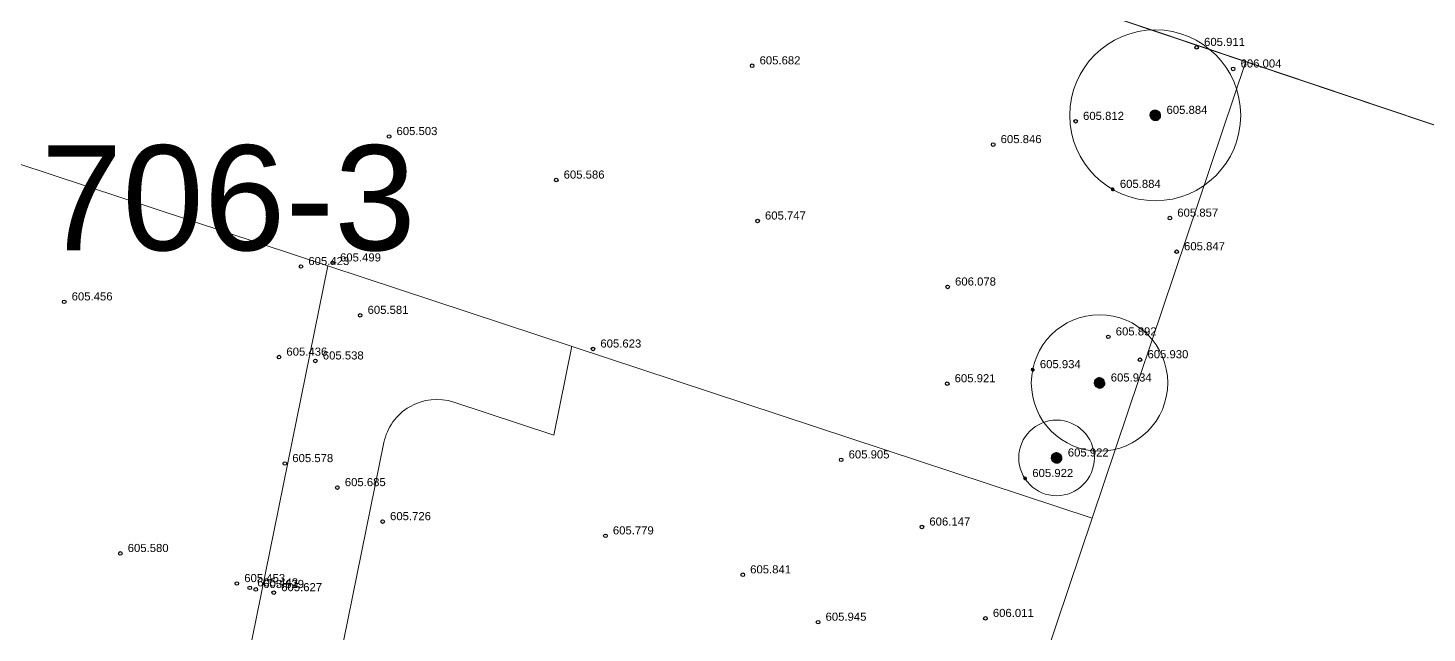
# Model space of a CAD drawing. Header units: metres. Extents: x 7508213 to 7508396, y 4696547 to 4696848.
# Drawn here: x 7508319.04 to 7508365.68, y 4696789.93 to 4696810.1 of the extents above; entities that cross this region are included whole.
import ezdxf

# ---------------------------------------------------------------- set-up
doc = ezdxf.new("R2010")
doc.units = ezdxf.units.M
doc.layers.get('0').update_dxf_attribs({"lineweight": 0})
for name, color, linetype, lineweight in [('Matjet', 210, 'Continuous', 0), ('Ndarjet', 1, 'Continuous', 0), ('Nr Parceles Baze', 7, 'Continuous', 0), ('Parc-Kojshi', 251, 'Continuous', 0), ('Parc-Re', 7, 'Continuous', 0), ('peme', 3, 'Continuous', 0), ('peme kurorat', 93, 'Continuous', 0)]:
    doc.layers.add(name, color=color, linetype=linetype, lineweight=lineweight)
doc.styles.get("Standard").update_dxf_attribs({"font": 'arial.ttf'})

# ---------------------------------------------------------------- blocks, each defined once
blk = doc.blocks.new('*U11')
at = {"color": 0, "linetype": 'ByBlock', "lineweight": -2}
blk.add_line((0, 0), (0, 0), dxfattribs=at)
blk.add_circle((0, 0), 0.5, dxfattribs=at)
blk = doc.blocks.new('*U380', base_point=(7508342.868, 4696791.874, 605.841))
at = {"layer": 'Matjet', "linetype": 'ByBlock', "insert": (7508343.1155, 4696792.054, 605.841), "char_height": 0.27, "attachment_point": 4}
blk.add_mtext('605.841', dxfattribs=at)
blk = doc.blocks.new('*U381', base_point=(7508342.868, 4696791.874, 605.841))
at = {"layer": 'Matjet', "linetype": 'ByBlock', "lineweight": -2}
blk.add_blockref('*U380', (7508342.868, 4696791.874, 605.841), dxfattribs=at)
blk = doc.blocks.new('*U382', base_point=(7508329.355, 4696794.782, 605.685))
at = {"layer": 'Matjet', "linetype": 'ByBlock', "insert": (7508329.6025, 4696794.962, 605.685), "char_height": 0.27, "attachment_point": 4}
blk.add_mtext('605.685', dxfattribs=at)
blk = doc.blocks.new('*U383', base_point=(7508329.355, 4696794.782, 605.685))
at = {"layer": 'Matjet', "linetype": 'ByBlock', "lineweight": -2}
blk.add_blockref('*U382', (7508329.355, 4696794.782, 605.685), dxfattribs=at)
blk = doc.blocks.new('*U384', base_point=(7508330.864, 4696793.648, 605.726))
at = {"layer": 'Matjet', "linetype": 'ByBlock', "insert": (7508331.1115, 4696793.828, 605.726), "char_height": 0.27, "attachment_point": 4}
blk.add_mtext('605.726', dxfattribs=at)
blk = doc.blocks.new('*U385', base_point=(7508330.864, 4696793.648, 605.726))
at = {"layer": 'Matjet', "linetype": 'ByBlock', "lineweight": -2}
blk.add_blockref('*U384', (7508330.864, 4696793.648, 605.726), dxfattribs=at)
blk = doc.blocks.new('*U398', base_point=(7508338.291, 4696793.173, 605.779))
at = {"layer": 'Matjet', "linetype": 'ByBlock', "insert": (7508338.5385, 4696793.353, 605.779), "char_height": 0.27, "attachment_point": 4}
blk.add_mtext('605.779', dxfattribs=at)
blk = doc.blocks.new('*U399', base_point=(7508338.291, 4696793.173, 605.779))
at = {"layer": 'Matjet', "linetype": 'ByBlock', "lineweight": -2}
blk.add_blockref('*U398', (7508338.291, 4696793.173, 605.779), dxfattribs=at)
blk = doc.blocks.new('*U406', base_point=(7508350.959, 4696790.421, 606.011))
at = {"layer": 'Matjet', "linetype": 'ByBlock', "insert": (7508351.2065, 4696790.601, 606.011), "char_height": 0.27, "attachment_point": 4}
blk.add_mtext('606.011', dxfattribs=at)
blk = doc.blocks.new('*U407', base_point=(7508350.959, 4696790.421, 606.011))
at = {"layer": 'Matjet', "linetype": 'ByBlock', "lineweight": -2}
blk.add_blockref('*U406', (7508350.959, 4696790.421, 606.011), dxfattribs=at)
blk = doc.blocks.new('*U408', base_point=(7508349.685, 4696798.245, 605.921))
at = {"layer": 'Matjet', "linetype": 'ByBlock', "insert": (7508349.9325, 4696798.425, 605.921), "char_height": 0.27, "attachment_point": 4}
blk.add_mtext('605.921', dxfattribs=at)
blk = doc.blocks.new('*U409', base_point=(7508349.685, 4696798.245, 605.921))
at = {"layer": 'Matjet', "linetype": 'ByBlock', "lineweight": -2}
blk.add_blockref('*U408', (7508349.685, 4696798.245, 605.921), dxfattribs=at)
blk = doc.blocks.new('Tree 6')
at = {"color": 0, "linetype": 'ByBlock', "lineweight": -2}
for p, q in [((-0.092, 0.014), (-0.121, 0.015)), ((-0.089, 0.03), (-0.118, 0.039)), ((-0.069, 0.015), (-0.117, 0.025)), ((-0.1, 0.008), (-0.116, 0.006)), ((-0.091, 0.041), (-0.112, 0.052)), ((-0.09, 0.049), (-0.11, 0.058)), ((-0.048, 0.019), (-0.102, 0.04)), ((-0.083, 0.057), (-0.098, 0.064)), ((-0.073, 0.058), (-0.097, 0.073)), ((-0.044, 0.002), (-0.094, 0.005)), ((-0.052, 0.048), (-0.089, 0.08)), ((-0.044, 0.024), (-0.085, 0.046)), ((-0.062, 0.07), (-0.083, 0.093)), ((-0.037, 0.024), (-0.079, 0.051)), ((-0.058, 0.08), (-0.071, 0.101)), ((-0.032, 0.041), (-0.069, 0.086)), ((-0.054, 0.087), (-0.066, 0.106)), ((-0.019, 0.005), (-0.057, 0.015)), ((-0.043, 0.09), (-0.053, 0.104)), ((-0.026, 0.043), (-0.051, 0.082)), ((-0.034, 0.087), (-0.048, 0.112)), ((-0.02, 0.039), (-0.043, 0.084)), ((0, 0), (-0.042, -0.001)), ((-0.014, 0.014), (-0.041, 0.042)), ((-0.021, 0.067), (-0.037, 0.114)), ((0, 0), (-0.037, 0.02)), ((0, 0), (-0.036, -0.022)), ((0, 0), (-0.034, 0.002)), ((0, 0), (-0.03, -0.015)), ((0, 0), (-0.028, 0.018)), ((-0.018, 0.092), (-0.025, 0.121)), ((0, 0), (-0.022, 0.036)), ((0, 0), (-0.02, -0.037)), ((0, 0), (-0.018, -0.028)), ((-0.007, 0.051), (-0.016, 0.109)), ((-0.005, 0.019), (-0.015, 0.057)), ((0, 0), (-0.015, 0.03)), ((-0.01, 0.099), (-0.011, 0.123)), ((-0.003, 0.102), (-0.004, 0.124)), ((-0.001, 0.05), (-0.003, 0.096)), ((0, 0), (-0.002, -0.034)), ((0, 0), (-0.001, 0.042)), ((0, 0), (0.02, 0.037)), ((0, 0), (0.002, 0.034)), ((0, 0), (0.018, 0.028)), ((0, 0), (0.036, 0.022)), ((0, 0), (0.03, 0.015)), ((0, 0), (0.042, 0.001)), ((0, 0), (0.015, -0.03)), ((0, 0), (0.001, -0.042)), ((0, 0), (0.034, -0.002)), ((0, 0), (0.037, -0.02)), ((0, 0), (0.028, -0.018)), ((0, 0), (0.022, -0.036)), ((0.002, 0.044), (0.005, 0.094)), ((0.005, 0.019), (0.015, 0.057)), ((0.008, 0.1), (0.006, 0.116)), ((0.014, 0.092), (0.015, 0.121)), ((0.014, 0.014), (0.042, 0.041)), ((0.015, 0.069), (0.025, 0.117)), ((0.019, 0.048), (0.04, 0.102)), ((0.019, 0.005), (0.057, 0.015)), ((0.024, 0.044), (0.046, 0.085)), ((0.024, 0.037), (0.051, 0.079)), ((0.03, 0.089), (0.039, 0.118)), ((0.039, 0.02), (0.084, 0.043)), ((0.041, 0.091), (0.052, 0.112)), ((0.041, 0.032), (0.086, 0.069)), ((0.043, 0.026), (0.082, 0.051)), ((0.048, 0.052), (0.08, 0.089)), ((0.049, 0.09), (0.058, 0.11)), ((0.05, 0.001), (0.096, 0.003)), ((0.051, 0.007), (0.109, 0.016)), ((0.057, 0.083), (0.064, 0.098)), ((0.058, 0.073), (0.073, 0.097)), ((0.067, 0.021), (0.114, 0.037)), ((0.07, 0.062), (0.093, 0.083)), ((0.08, 0.058), (0.101, 0.071)), ((0.087, 0.054), (0.106, 0.066)), ((0.087, 0.034), (0.112, 0.048)), ((0.09, 0.043), (0.104, 0.053)), ((0.092, 0.018), (0.121, 0.025)), ((0.099, 0.01), (0.123, 0.011)), ((0.102, 0.003), (0.124, 0.004)), ((-0.102, -0.003), (-0.124, -0.004)), ((-0.099, -0.01), (-0.123, -0.011)), ((-0.092, -0.018), (-0.121, -0.025)), ((-0.067, -0.021), (-0.114, -0.037)), ((-0.087, -0.034), (-0.112, -0.048)), ((-0.051, -0.007), (-0.109, -0.016)), ((-0.087, -0.054), (-0.106, -0.066)), ((-0.09, -0.043), (-0.104, -0.053)), ((-0.08, -0.058), (-0.101, -0.071)), ((-0.05, -0.001), (-0.096, -0.003)), ((-0.07, -0.062), (-0.093, -0.083)), ((-0.041, -0.032), (-0.086, -0.069)), ((-0.039, -0.02), (-0.084, -0.043)), ((-0.043, -0.026), (-0.082, -0.051)), ((-0.048, -0.052), (-0.08, -0.089)), ((-0.058, -0.073), (-0.073, -0.097)), ((-0.057, -0.083), (-0.064, -0.098)), ((-0.049, -0.09), (-0.058, -0.11)), ((-0.019, -0.005), (-0.057, -0.015)), ((-0.041, -0.091), (-0.052, -0.112)), ((-0.024, -0.037), (-0.051, -0.079)), ((-0.024, -0.044), (-0.046, -0.085)), ((-0.014, -0.014), (-0.042, -0.041)), ((-0.019, -0.048), (-0.04, -0.102)), ((-0.03, -0.089), (-0.039, -0.118)), ((-0.015, -0.069), (-0.025, -0.117)), ((-0.005, -0.019), (-0.015, -0.057)), ((-0.014, -0.092), (-0.015, -0.121)), ((-0.008, -0.1), (-0.006, -0.116)), ((-0.002, -0.044), (-0.005, -0.094)), ((0.001, -0.05), (0.003, -0.096)), ((0.003, -0.102), (0.004, -0.124)), ((0.005, -0.019), (0.015, -0.057)), ((0.007, -0.051), (0.016, -0.109)), ((0.01, -0.099), (0.011, -0.123)), ((0.014, -0.014), (0.041, -0.042)), ((0.018, -0.092), (0.025, -0.121)), ((0.019, -0.005), (0.057, -0.015)), ((0.02, -0.039), (0.043, -0.084)), ((0.021, -0.067), (0.037, -0.114)), ((0.026, -0.043), (0.051, -0.082)), ((0.032, -0.041), (0.069, -0.086)), ((0.034, -0.087), (0.048, -0.112)), ((0.037, -0.024), (0.079, -0.051)), ((0.043, -0.09), (0.053, -0.104)), ((0.044, -0.002), (0.094, -0.005)), ((0.044, -0.024), (0.085, -0.046)), ((0.048, -0.019), (0.102, -0.04)), ((0.052, -0.048), (0.089, -0.08)), ((0.054, -0.087), (0.066, -0.106)), ((0.058, -0.08), (0.071, -0.101)), ((0.062, -0.07), (0.083, -0.093)), ((0.069, -0.015), (0.117, -0.025)), ((0.073, -0.058), (0.097, -0.073)), ((0.083, -0.057), (0.098, -0.064)), ((0.089, -0.03), (0.118, -0.039)), ((0.09, -0.049), (0.11, -0.058)), ((0.091, -0.041), (0.112, -0.052)), ((0.092, -0.014), (0.121, -0.015)), ((0.1, -0.008), (0.116, -0.006))]:
    blk.add_line(p, q, dxfattribs=at)
blk = doc.blocks.new('*U410', base_point=(7508352.282, 4696795.086, 605.922))
at = {"layer": 'peme kurorat', "linetype": 'ByBlock', "insert": (7508352.522, 4696795.266, 605.922), "char_height": 0.27, "attachment_point": 4}
blk.add_mtext('{\\C256;605.922}', dxfattribs=at)
blk = doc.blocks.new('*U411', base_point=(7508352.282, 4696795.086, 605.922))
at = {"layer": 'peme kurorat', "linetype": 'ByBlock', "lineweight": -2}
blk.add_blockref('*U410', (7508352.282, 4696795.086, 605.922), dxfattribs=at)
blk = doc.blocks.new('*U412', base_point=(7508353.33, 4696795.77, 605.922))
at = {"layer": 'peme', "linetype": 'ByBlock', "insert": (7508353.705, 4696795.95, 605.922), "char_height": 0.27, "attachment_point": 4}
blk.add_mtext('{\\C256;605.922}', dxfattribs=at)
blk = doc.blocks.new('*U413', base_point=(7508353.33, 4696795.77, 605.922))
at = {"layer": 'peme', "linetype": 'ByBlock', "lineweight": -2}
blk.add_blockref('*U412', (7508353.33, 4696795.77, 605.922), dxfattribs=at)
blk = doc.blocks.new('*U414', base_point=(7508352.533, 4696798.715, 605.934))
at = {"layer": 'peme kurorat', "linetype": 'ByBlock', "insert": (7508352.773, 4696798.895, 605.934), "char_height": 0.27, "attachment_point": 4}
blk.add_mtext('{\\C256;605.934}', dxfattribs=at)
blk = doc.blocks.new('*U415', base_point=(7508352.533, 4696798.715, 605.934))
at = {"layer": 'peme kurorat', "linetype": 'ByBlock', "lineweight": -2}
blk.add_blockref('*U414', (7508352.533, 4696798.715, 605.934), dxfattribs=at)
blk = doc.blocks.new('*U416', base_point=(7508354.762, 4696798.27, 605.934))
at = {"layer": 'peme', "linetype": 'ByBlock', "insert": (7508355.137, 4696798.45, 605.934), "char_height": 0.27, "attachment_point": 4}
blk.add_mtext('{\\C256;605.934}', dxfattribs=at)
blk = doc.blocks.new('*U417', base_point=(7508354.762, 4696798.27, 605.934))
at = {"layer": 'peme', "linetype": 'ByBlock', "lineweight": -2}
blk.add_blockref('*U416', (7508354.762, 4696798.27, 605.934), dxfattribs=at)
blk = doc.blocks.new('*U418', base_point=(7508356.113, 4696799.045, 605.93))
at = {"layer": 'Matjet', "linetype": 'ByBlock', "insert": (7508356.3605, 4696799.225, 605.93), "char_height": 0.27, "attachment_point": 4}
blk.add_mtext('605.930', dxfattribs=at)
blk = doc.blocks.new('*U419', base_point=(7508356.113, 4696799.045, 605.93))
at = {"layer": 'Matjet', "linetype": 'ByBlock', "lineweight": -2}
blk.add_blockref('*U418', (7508356.113, 4696799.045, 605.93), dxfattribs=at)
blk = doc.blocks.new('*U420', base_point=(7508357.333, 4696802.645, 605.847))
at = {"layer": 'Matjet', "linetype": 'ByBlock', "insert": (7508357.5805, 4696802.825, 605.847), "char_height": 0.27, "attachment_point": 4}
blk.add_mtext('605.847', dxfattribs=at)
blk = doc.blocks.new('*U421', base_point=(7508357.333, 4696802.645, 605.847))
at = {"layer": 'Matjet', "linetype": 'ByBlock', "lineweight": -2}
blk.add_blockref('*U420', (7508357.333, 4696802.645, 605.847), dxfattribs=at)
blk = doc.blocks.new('*U422', base_point=(7508355.2, 4696804.724, 605.884))
at = {"layer": 'peme kurorat', "linetype": 'ByBlock', "insert": (7508355.44, 4696804.904, 605.884), "char_height": 0.27, "attachment_point": 4}
blk.add_mtext('{\\C256;605.884}', dxfattribs=at)
blk = doc.blocks.new('*U423', base_point=(7508355.2, 4696804.724, 605.884))
at = {"layer": 'peme kurorat', "linetype": 'ByBlock', "lineweight": -2}
blk.add_blockref('*U422', (7508355.2, 4696804.724, 605.884), dxfattribs=at)
blk = doc.blocks.new('*U424', base_point=(7508356.621, 4696807.192, 605.884))
at = {"layer": 'peme', "linetype": 'ByBlock', "insert": (7508356.996, 4696807.372, 605.884), "char_height": 0.27, "attachment_point": 4}
blk.add_mtext('{\\C256;605.884}', dxfattribs=at)
blk = doc.blocks.new('*U425', base_point=(7508356.621, 4696807.192, 605.884))
at = {"layer": 'peme', "linetype": 'ByBlock', "lineweight": -2}
blk.add_blockref('*U424', (7508356.621, 4696807.192, 605.884), dxfattribs=at)
blk = doc.blocks.new('*U426', base_point=(7508359.217, 4696808.738, 606.004))
at = {"layer": 'Matjet', "linetype": 'ByBlock', "insert": (7508359.4645, 4696808.918, 606.004), "char_height": 0.27, "attachment_point": 4}
blk.add_mtext('606.004', dxfattribs=at)
blk = doc.blocks.new('*U427', base_point=(7508359.217, 4696808.738, 606.004))
at = {"layer": 'Matjet', "linetype": 'ByBlock', "lineweight": -2}
blk.add_blockref('*U426', (7508359.217, 4696808.738, 606.004), dxfattribs=at)
blk = doc.blocks.new('*U428', base_point=(7508358.001, 4696809.457, 605.911))
at = {"layer": 'Matjet', "linetype": 'ByBlock', "insert": (7508358.2485, 4696809.637, 605.911), "char_height": 0.27, "attachment_point": 4}
blk.add_mtext('605.911', dxfattribs=at)
blk = doc.blocks.new('*U429', base_point=(7508358.001, 4696809.457, 605.911))
at = {"layer": 'Matjet', "linetype": 'ByBlock', "lineweight": -2}
blk.add_blockref('*U428', (7508358.001, 4696809.457, 605.911), dxfattribs=at)
blk = doc.blocks.new('*U434', base_point=(7508353.966, 4696806.991, 605.812))
at = {"layer": 'Matjet', "linetype": 'ByBlock', "insert": (7508354.2135, 4696807.171, 605.812), "char_height": 0.27, "attachment_point": 4}
blk.add_mtext('605.812', dxfattribs=at)
blk = doc.blocks.new('*U435', base_point=(7508353.966, 4696806.991, 605.812))
at = {"layer": 'Matjet', "linetype": 'ByBlock', "lineweight": -2}
blk.add_blockref('*U434', (7508353.966, 4696806.991, 605.812), dxfattribs=at)
blk = doc.blocks.new('*U462', base_point=(7508343.182, 4696808.842, 605.682))
at = {"layer": 'Matjet', "linetype": 'ByBlock', "insert": (7508343.4295, 4696809.022, 605.682), "char_height": 0.27, "attachment_point": 4}
blk.add_mtext('605.682', dxfattribs=at)
blk = doc.blocks.new('*U463', base_point=(7508343.182, 4696808.842, 605.682))
at = {"layer": 'Matjet', "linetype": 'ByBlock', "lineweight": -2}
blk.add_blockref('*U462', (7508343.182, 4696808.842, 605.682), dxfattribs=at)
blk = doc.blocks.new('*U464', base_point=(7508351.219, 4696806.217, 605.846))
at = {"layer": 'Matjet', "linetype": 'ByBlock', "insert": (7508351.4665, 4696806.397, 605.846), "char_height": 0.27, "attachment_point": 4}
blk.add_mtext('605.846', dxfattribs=at)
blk = doc.blocks.new('*U465', base_point=(7508351.219, 4696806.217, 605.846))
at = {"layer": 'Matjet', "linetype": 'ByBlock', "lineweight": -2}
blk.add_blockref('*U464', (7508351.219, 4696806.217, 605.846), dxfattribs=at)
blk = doc.blocks.new('*U466', base_point=(7508357.108, 4696803.765, 605.857))
at = {"layer": 'Matjet', "linetype": 'ByBlock', "insert": (7508357.3555, 4696803.945, 605.857), "char_height": 0.27, "attachment_point": 4}
blk.add_mtext('605.857', dxfattribs=at)
blk = doc.blocks.new('*U467', base_point=(7508357.108, 4696803.765, 605.857))
at = {"layer": 'Matjet', "linetype": 'ByBlock', "lineweight": -2}
blk.add_blockref('*U466', (7508357.108, 4696803.765, 605.857), dxfattribs=at)
blk = doc.blocks.new('*U468', base_point=(7508355.056, 4696799.806, 605.892))
at = {"layer": 'Matjet', "linetype": 'ByBlock', "insert": (7508355.3035, 4696799.986, 605.892), "char_height": 0.27, "attachment_point": 4}
blk.add_mtext('605.892', dxfattribs=at)
blk = doc.blocks.new('*U469', base_point=(7508355.056, 4696799.806, 605.892))
at = {"layer": 'Matjet', "linetype": 'ByBlock', "lineweight": -2}
blk.add_blockref('*U468', (7508355.056, 4696799.806, 605.892), dxfattribs=at)
blk = doc.blocks.new('*U470', base_point=(7508349.699, 4696801.47, 606.078))
at = {"layer": 'Matjet', "linetype": 'ByBlock', "insert": (7508349.9465, 4696801.65, 606.078), "char_height": 0.27, "attachment_point": 4}
blk.add_mtext('606.078', dxfattribs=at)
blk = doc.blocks.new('*U471', base_point=(7508349.699, 4696801.47, 606.078))
at = {"layer": 'Matjet', "linetype": 'ByBlock', "lineweight": -2}
blk.add_blockref('*U470', (7508349.699, 4696801.47, 606.078), dxfattribs=at)
blk = doc.blocks.new('*U472', base_point=(7508343.362, 4696803.67, 605.747))
at = {"layer": 'Matjet', "linetype": 'ByBlock', "insert": (7508343.6095, 4696803.85, 605.747), "char_height": 0.27, "attachment_point": 4}
blk.add_mtext('605.747', dxfattribs=at)
blk = doc.blocks.new('*U473', base_point=(7508343.362, 4696803.67, 605.747))
at = {"layer": 'Matjet', "linetype": 'ByBlock', "lineweight": -2}
blk.add_blockref('*U472', (7508343.362, 4696803.67, 605.747), dxfattribs=at)
blk = doc.blocks.new('*U474', base_point=(7508336.65, 4696805.034, 605.586))
at = {"layer": 'Matjet', "linetype": 'ByBlock', "insert": (7508336.8975, 4696805.214, 605.586), "char_height": 0.27, "attachment_point": 4}
blk.add_mtext('605.586', dxfattribs=at)
blk = doc.blocks.new('*U475', base_point=(7508336.65, 4696805.034, 605.586))
at = {"layer": 'Matjet', "linetype": 'ByBlock', "lineweight": -2}
blk.add_blockref('*U474', (7508336.65, 4696805.034, 605.586), dxfattribs=at)
blk = doc.blocks.new('*U476', base_point=(7508331.078, 4696806.485, 605.503))
at = {"layer": 'Matjet', "linetype": 'ByBlock', "insert": (7508331.3255, 4696806.665, 605.503), "char_height": 0.27, "attachment_point": 4}
blk.add_mtext('605.503', dxfattribs=at)
blk = doc.blocks.new('*U477', base_point=(7508331.078, 4696806.485, 605.503))
at = {"layer": 'Matjet', "linetype": 'ByBlock', "lineweight": -2}
blk.add_blockref('*U476', (7508331.078, 4696806.485, 605.503), dxfattribs=at)
blk = doc.blocks.new('*U478', base_point=(7508330.114, 4696800.525, 605.581))
at = {"layer": 'Matjet', "linetype": 'ByBlock', "insert": (7508330.3615, 4696800.705, 605.581), "char_height": 0.27, "attachment_point": 4}
blk.add_mtext('605.581', dxfattribs=at)
blk = doc.blocks.new('*U479', base_point=(7508330.114, 4696800.525, 605.581))
at = {"layer": 'Matjet', "linetype": 'ByBlock', "lineweight": -2}
blk.add_blockref('*U478', (7508330.114, 4696800.525, 605.581), dxfattribs=at)
blk = doc.blocks.new('*U480', base_point=(7508337.875, 4696799.402, 605.623))
at = {"layer": 'Matjet', "linetype": 'ByBlock', "insert": (7508338.1225, 4696799.582, 605.623), "char_height": 0.27, "attachment_point": 4}
blk.add_mtext('605.623', dxfattribs=at)
blk = doc.blocks.new('*U481', base_point=(7508337.875, 4696799.402, 605.623))
at = {"layer": 'Matjet', "linetype": 'ByBlock', "lineweight": -2}
blk.add_blockref('*U480', (7508337.875, 4696799.402, 605.623), dxfattribs=at)
blk = doc.blocks.new('*U482', base_point=(7508346.15, 4696795.706, 605.905))
at = {"layer": 'Matjet', "linetype": 'ByBlock', "insert": (7508346.3975, 4696795.886, 605.905), "char_height": 0.27, "attachment_point": 4}
blk.add_mtext('605.905', dxfattribs=at)
blk = doc.blocks.new('*U483', base_point=(7508346.15, 4696795.706, 605.905))
at = {"layer": 'Matjet', "linetype": 'ByBlock', "lineweight": -2}
blk.add_blockref('*U482', (7508346.15, 4696795.706, 605.905), dxfattribs=at)
blk = doc.blocks.new('*U484', base_point=(7508348.842, 4696793.468, 606.147))
at = {"layer": 'Matjet', "linetype": 'ByBlock', "insert": (7508349.0895, 4696793.648, 606.147), "char_height": 0.27, "attachment_point": 4}
blk.add_mtext('606.147', dxfattribs=at)
blk = doc.blocks.new('*U485', base_point=(7508348.842, 4696793.468, 606.147))
at = {"layer": 'Matjet', "linetype": 'ByBlock', "lineweight": -2}
blk.add_blockref('*U484', (7508348.842, 4696793.468, 606.147), dxfattribs=at)
blk = doc.blocks.new('*U486', base_point=(7508345.381, 4696790.295, 605.945))
at = {"layer": 'Matjet', "linetype": 'ByBlock', "insert": (7508345.6285, 4696790.475, 605.945), "char_height": 0.27, "attachment_point": 4}
blk.add_mtext('605.945', dxfattribs=at)
blk = doc.blocks.new('*U487', base_point=(7508345.381, 4696790.295, 605.945))
at = {"layer": 'Matjet', "linetype": 'ByBlock', "lineweight": -2}
blk.add_blockref('*U486', (7508345.381, 4696790.295, 605.945), dxfattribs=at)
blk = doc.blocks.new('*U488', base_point=(7508327.605, 4696795.583, 605.578))
at = {"layer": 'Matjet', "linetype": 'ByBlock', "insert": (7508327.8525, 4696795.763, 605.578), "char_height": 0.27, "attachment_point": 4}
blk.add_mtext('605.578', dxfattribs=at)
blk = doc.blocks.new('*U489', base_point=(7508327.605, 4696795.583, 605.578))
at = {"layer": 'Matjet', "linetype": 'ByBlock', "lineweight": -2}
blk.add_blockref('*U488', (7508327.605, 4696795.583, 605.578), dxfattribs=at)
blk = doc.blocks.new('*U490', base_point=(7508327.408, 4696799.131, 605.436))
at = {"layer": 'Matjet', "linetype": 'ByBlock', "insert": (7508327.6555, 4696799.311, 605.436), "char_height": 0.27, "attachment_point": 4}
blk.add_mtext('605.436', dxfattribs=at)
blk = doc.blocks.new('*U491', base_point=(7508327.408, 4696799.131, 605.436))
at = {"layer": 'Matjet', "linetype": 'ByBlock', "lineweight": -2}
blk.add_blockref('*U490', (7508327.408, 4696799.131, 605.436), dxfattribs=at)
blk = doc.blocks.new('*U492', base_point=(7508328.14, 4696802.152, 605.423))
at = {"layer": 'Matjet', "linetype": 'ByBlock', "insert": (7508328.3875, 4696802.332, 605.423), "char_height": 0.27, "attachment_point": 4}
blk.add_mtext('605.423', dxfattribs=at)
blk = doc.blocks.new('*U493', base_point=(7508328.14, 4696802.152, 605.423))
at = {"layer": 'Matjet', "linetype": 'ByBlock', "lineweight": -2}
blk.add_blockref('*U492', (7508328.14, 4696802.152, 605.423), dxfattribs=at)
blk = doc.blocks.new('*U494', base_point=(7508329.196, 4696802.273, 605.499))
at = {"layer": 'Matjet', "linetype": 'ByBlock', "insert": (7508329.4435, 4696802.453, 605.499), "char_height": 0.27, "attachment_point": 4}
blk.add_mtext('605.499', dxfattribs=at)
blk = doc.blocks.new('*U495', base_point=(7508329.196, 4696802.273, 605.499))
at = {"layer": 'Matjet', "linetype": 'ByBlock', "lineweight": -2}
blk.add_blockref('*U494', (7508329.196, 4696802.273, 605.499), dxfattribs=at)
blk = doc.blocks.new('*U542', base_point=(7508328.621, 4696799.005, 605.538))
at = {"layer": 'Matjet', "linetype": 'ByBlock', "insert": (7508328.8685, 4696799.185, 605.538), "char_height": 0.27, "attachment_point": 4}
blk.add_mtext('605.538', dxfattribs=at)
blk = doc.blocks.new('*U543', base_point=(7508328.621, 4696799.005, 605.538))
at = {"layer": 'Matjet', "linetype": 'ByBlock', "lineweight": -2}
blk.add_blockref('*U542', (7508328.621, 4696799.005, 605.538), dxfattribs=at)
blk = doc.blocks.new('*U544', base_point=(7508320.249, 4696800.973, 605.456))
at = {"layer": 'Matjet', "linetype": 'ByBlock', "insert": (7508320.4965, 4696801.153, 605.456), "char_height": 0.27, "attachment_point": 4}
blk.add_mtext('605.456', dxfattribs=at)
blk = doc.blocks.new('*U545', base_point=(7508320.249, 4696800.973, 605.456))
at = {"layer": 'Matjet', "linetype": 'ByBlock', "lineweight": -2}
blk.add_blockref('*U544', (7508320.249, 4696800.973, 605.456), dxfattribs=at)
blk = doc.blocks.new('*U560', base_point=(7508322.118, 4696792.586, 605.58))
at = {"layer": 'Matjet', "linetype": 'ByBlock', "insert": (7508322.3655, 4696792.766, 605.58), "char_height": 0.27, "attachment_point": 4}
blk.add_mtext('605.580', dxfattribs=at)
blk = doc.blocks.new('*U561', base_point=(7508322.118, 4696792.586, 605.58))
at = {"layer": 'Matjet', "linetype": 'ByBlock', "lineweight": -2}
blk.add_blockref('*U560', (7508322.118, 4696792.586, 605.58), dxfattribs=at)
blk = doc.blocks.new('*U562', base_point=(7508326.003, 4696791.583, 605.453))
at = {"layer": 'Matjet', "linetype": 'ByBlock', "insert": (7508326.2505, 4696791.763, 605.453), "char_height": 0.27, "attachment_point": 4}
blk.add_mtext('605.453', dxfattribs=at)
blk = doc.blocks.new('*U563', base_point=(7508326.003, 4696791.583, 605.453))
at = {"layer": 'Matjet', "linetype": 'ByBlock', "lineweight": -2}
blk.add_blockref('*U562', (7508326.003, 4696791.583, 605.453), dxfattribs=at)
blk = doc.blocks.new('*U564', base_point=(7508326.434, 4696791.44, 605.443))
at = {"layer": 'Matjet', "linetype": 'ByBlock', "insert": (7508326.6815, 4696791.62, 605.443), "char_height": 0.27, "attachment_point": 4}
blk.add_mtext('605.443', dxfattribs=at)
blk = doc.blocks.new('*U565', base_point=(7508326.434, 4696791.44, 605.443))
at = {"layer": 'Matjet', "linetype": 'ByBlock', "lineweight": -2}
blk.add_blockref('*U564', (7508326.434, 4696791.44, 605.443), dxfattribs=at)
blk = doc.blocks.new('*U566', base_point=(7508326.633, 4696791.386, 605.629))
at = {"layer": 'Matjet', "linetype": 'ByBlock', "insert": (7508326.8805, 4696791.566, 605.629), "char_height": 0.27, "attachment_point": 4}
blk.add_mtext('605.629', dxfattribs=at)
blk = doc.blocks.new('*U567', base_point=(7508326.633, 4696791.386, 605.629))
at = {"layer": 'Matjet', "linetype": 'ByBlock', "lineweight": -2}
blk.add_blockref('*U566', (7508326.633, 4696791.386, 605.629), dxfattribs=at)
blk = doc.blocks.new('*U568', base_point=(7508327.234, 4696791.28, 605.627))
at = {"layer": 'Matjet', "linetype": 'ByBlock', "insert": (7508327.4815, 4696791.46, 605.627), "char_height": 0.27, "attachment_point": 4}
blk.add_mtext('605.627', dxfattribs=at)
blk = doc.blocks.new('*U569', base_point=(7508327.234, 4696791.28, 605.627))
at = {"layer": 'Matjet', "linetype": 'ByBlock', "lineweight": -2}
blk.add_blockref('*U568', (7508327.234, 4696791.28, 605.627), dxfattribs=at)

msp = doc.modelspace()

# ---------------------------------------------------------------- linework, layer by layer
at = {"layer": 'Ndarjet', "flags": 128}
msp.add_lwpolyline([(7508354.521, 4696793.766), (7508310.583, 4696808.261)], dxfattribs=at)
for points in [[(7508329.041, 4696802.172), (7508321.917, 4696767.094, -0.430899), (7508319.695, 4696765.712)], [(7508337.17, 4696799.49), (7508336.569, 4696796.53), (7508333.234, 4696797.63, 0.449324), (7508330.906, 4696796.279), (7508324.785, 4696766.13, 0.397696), (7508326.188, 4696764.006)]]:
    msp.add_lwpolyline(points, format="xyb", dxfattribs=at)
at = {"layer": 'Parc-Kojshi'}
msp.add_lwpolyline([(7508266.242, 4696847.984), (7508295.352, 4696836.733), (7508323.272, 4696828.461), (7508376.382, 4696811.509), (7508378.462, 4696813.189), (7508376.181, 4696803.419), (7508321.191, 4696821.902), (7508277.532, 4696834.894), (7508256.462, 4696839.505), (7508244.611, 4696836.326), (7508266.242, 4696847.984)], close=True, dxfattribs=at)
at = {"layer": 'Parc-Re', "flags": 128}
msp.add_lwpolyline([(7508243.875, 4696612.831), (7508268.398, 4696724.717), (7508215.238, 4696734.24), (7508215.569, 4696763.219), (7508212.93, 4696782.929), (7508212.93, 4696793.808), (7508216.721, 4696814.178), (7508220.981, 4696845.627), (7508225.342, 4696846.137), (7508234.813, 4696834.987), (7508244.611, 4696836.326), (7508256.462, 4696839.505), (7508277.532, 4696834.894), (7508321.191, 4696821.902), (7508376.181, 4696803.419), (7508360.2, 4696770.031), (7508349.879, 4696734.422), (7508342.418, 4696709.343), (7508341.828, 4696703.513), (7508324.647, 4696675.795)], dxfattribs=at)
for points in [[(7508367.048, 4696784.338), (7508352.944, 4696789.074), (7508359.635, 4696808.98), (7508321.191, 4696821.902), (7508313.783, 4696824.107), (7508302.842, 4696770.141), (7508356.17, 4696756.126), (7508360.2, 4696770.031)], [(7508376.181, 4696803.419), (7508359.635, 4696808.98), (7508352.944, 4696789.074), (7508367.048, 4696784.338)]]:
    msp.add_lwpolyline(points, close=True, dxfattribs=at)
at = {"layer": 'peme kurorat'}
for centre, radius in [((7508356.621, 4696807.192, 605.962), 2.849), ((7508354.762, 4696798.27, 605.903), 2.273), ((7508353.33, 4696795.77, 605.779), 1.26)]:
    msp.add_circle(centre, radius, dxfattribs=at)

# ---------------------------------------------------------------- block references
at = {"layer": 'Matjet', "linetype": 'ByBlock', "lineweight": -2, "xscale": 0.1199999976, "yscale": 0.1199999976, "zscale": 0.1199999976}
for p in [(7508358.001, 4696809.457, 605.911), (7508343.182, 4696808.842, 605.682), (7508359.217, 4696808.738, 606.004), (7508353.966, 4696806.991, 605.812), (7508331.078, 4696806.485, 605.503), (7508351.219, 4696806.217, 605.846), (7508336.65, 4696805.034, 605.586), (7508357.108, 4696803.765, 605.857), (7508343.362, 4696803.67, 605.747), (7508357.333, 4696802.645, 605.847), (7508328.14, 4696802.152, 605.423), (7508329.196, 4696802.273, 605.499), (7508349.699, 4696801.47, 606.078), (7508320.249, 4696800.973, 605.456), (7508330.114, 4696800.525, 605.581), (7508355.056, 4696799.806, 605.892), (7508327.408, 4696799.131, 605.436), (7508337.875, 4696799.402, 605.623), (7508356.113, 4696799.045, 605.93), (7508328.621, 4696799.005, 605.538), (7508349.685, 4696798.245, 605.921), (7508327.605, 4696795.583, 605.578), (7508346.15, 4696795.706, 605.905), (7508329.355, 4696794.782, 605.685), (7508330.864, 4696793.648, 605.726), (7508348.842, 4696793.468, 606.147), (7508338.291, 4696793.173, 605.779), (7508322.118, 4696792.586, 605.58), (7508326.003, 4696791.583, 605.453), (7508342.868, 4696791.874, 605.841), (7508326.434, 4696791.44, 605.443), (7508326.633, 4696791.386, 605.629), (7508327.234, 4696791.28, 605.627), (7508345.381, 4696790.295, 605.945), (7508350.959, 4696790.421, 606.011)]:
    msp.add_blockref('*U11', p, dxfattribs=at)
at = {"layer": 'Matjet', "linetype": 'ByBlock', "lineweight": -2}
for name, p in [('*U429', (7508358.001, 4696809.457, 605.911)), ('*U463', (7508343.182, 4696808.842, 605.682)), ('*U427', (7508359.217, 4696808.738, 606.004)), ('*U435', (7508353.966, 4696806.991, 605.812)), ('*U477', (7508331.078, 4696806.485, 605.503)), ('*U465', (7508351.219, 4696806.217, 605.846)), ('*U475', (7508336.65, 4696805.034, 605.586)), ('*U473', (7508343.362, 4696803.67, 605.747)), ('*U467', (7508357.108, 4696803.765, 605.857)), ('*U421', (7508357.333, 4696802.645, 605.847)), ('*U493', (7508328.14, 4696802.152, 605.423)), ('*U495', (7508329.196, 4696802.273, 605.499)), ('*U471', (7508349.699, 4696801.47, 606.078)), ('*U545', (7508320.249, 4696800.973, 605.456)), ('*U479', (7508330.114, 4696800.525, 605.581)), ('*U469', (7508355.056, 4696799.806, 605.892)), ('*U481', (7508337.875, 4696799.402, 605.623)), ('*U491', (7508327.408, 4696799.131, 605.436)), ('*U543', (7508328.621, 4696799.005, 605.538)), ('*U419', (7508356.113, 4696799.045, 605.93)), ('*U409', (7508349.685, 4696798.245, 605.921)), ('*U489', (7508327.605, 4696795.583, 605.578)), ('*U483', (7508346.15, 4696795.706, 605.905)), ('*U383', (7508329.355, 4696794.782, 605.685)), ('*U385', (7508330.864, 4696793.648, 605.726)), ('*U485', (7508348.842, 4696793.468, 606.147)), ('*U399', (7508338.291, 4696793.173, 605.779)), ('*U561', (7508322.118, 4696792.586, 605.58)), ('*U381', (7508342.868, 4696791.874, 605.841)), ('*U563', (7508326.003, 4696791.583, 605.453)), ('*U565', (7508326.434, 4696791.44, 605.443)), ('*U567', (7508326.633, 4696791.386, 605.629)), ('*U569', (7508327.234, 4696791.28, 605.627)), ('*U407', (7508350.959, 4696790.421, 606.011)), ('*U487', (7508345.381, 4696790.295, 605.945))]:
    msp.add_blockref(name, p, dxfattribs=at)
at = {"layer": 'peme', "linetype": 'ByBlock', "lineweight": -2}
for name, p in [('*U425', (7508356.621, 4696807.192, 605.884)), ('*U417', (7508354.762, 4696798.27, 605.934)), ('*U413', (7508353.33, 4696795.77, 605.922))]:
    msp.add_blockref(name, p, dxfattribs=at)
at = {"layer": 'peme', "linetype": 'ByBlock', "lineweight": -2, "xscale": 1.507357880714608, "yscale": 1.507357880714608, "zscale": 1.507357880714608}
for p in [(7508356.621, 4696807.192, 605.884), (7508354.762, 4696798.27, 605.934), (7508353.33, 4696795.77, 605.922)]:
    msp.add_blockref('Tree 6', p, dxfattribs=at)
at = {"layer": 'peme kurorat', "linetype": 'ByBlock', "lineweight": -2, "xscale": 0.4220602066000904, "yscale": 0.4220602066000904, "zscale": 0.4220602066000904}
for p in [(7508355.2, 4696804.724, 605.884), (7508352.533, 4696798.715, 605.934), (7508352.282, 4696795.086, 605.922)]:
    msp.add_blockref('Tree 6', p, dxfattribs=at)
at = {"layer": 'peme kurorat', "linetype": 'ByBlock', "lineweight": -2}
for name, p in [('*U423', (7508355.2, 4696804.724, 605.884)), ('*U415', (7508352.533, 4696798.715, 605.934)), ('*U411', (7508352.282, 4696795.086, 605.922))]:
    msp.add_blockref(name, p, dxfattribs=at)

# ---------------------------------------------------------------- texts
at = {"layer": 'Nr Parceles Baze'}
msp.add_text('706-3', height=3.5, dxfattribs=at).set_placement((7508319.465, 4696802.693))

doc.saveas('drawing.dxf')
